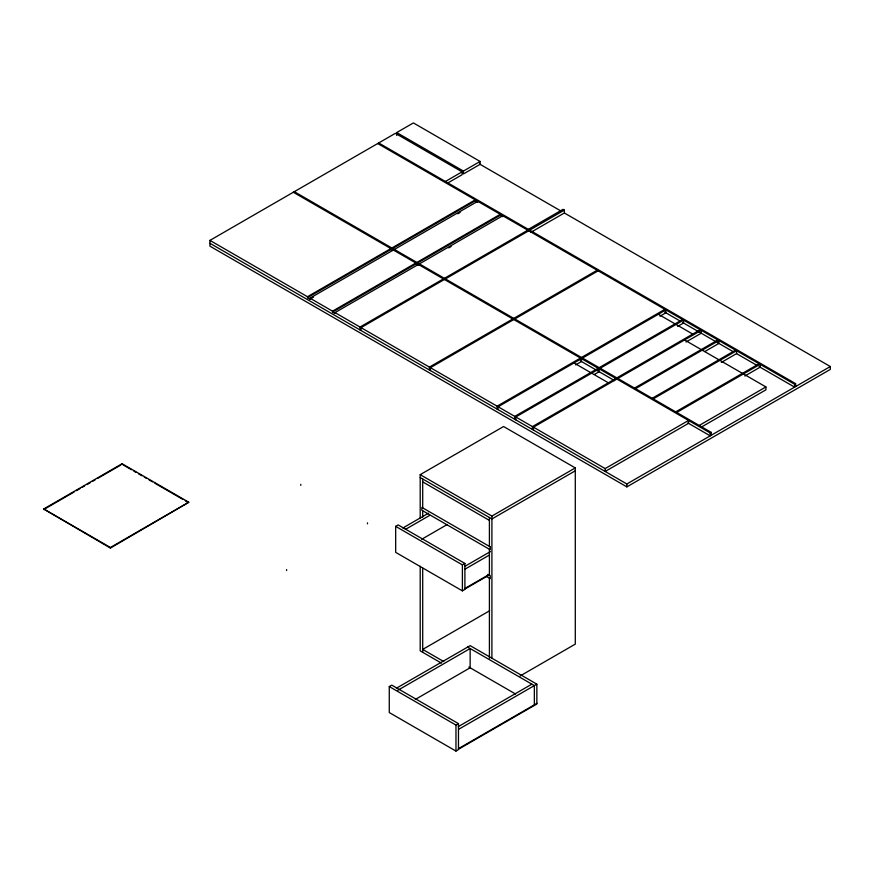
<?xml version="1.0" encoding="UTF-8"?>
<svg xmlns="http://www.w3.org/2000/svg" width="874" height="874" viewBox="0 0 874 874"><rect width="100%" height="100%" fill="white"/><g stroke="black" fill="none" stroke-linecap="round" stroke-linejoin="round"><path stroke-width="1.31" d="M564.56 213.103L830.3 366.523L830.3 369.418L626.844 486.873L209.935 246.173L209.935 240.394L395.376 133.329L462.084 171.839L462.084 174.734L447.63 183.081M396.709 132.564L413.391 122.928L480.088 161.45L480.088 164.334L463.417 173.959L463.417 171.075L396.709 132.564L396.709 135.448M445.401 181.475L462.084 171.839M463.417 171.075L480.088 161.45M307.484 296.723L390.875 248.577L390.875 249.538L307.484 297.684L307.484 296.723L209.935 240.394M475.259 200.823L391.869 248.97L391.869 247.998L475.259 199.862L475.259 200.823L477.761 202.265M307.484 297.684L309.986 299.127L309.986 298.165L393.376 250.03M394.371 249.451L477.761 201.304M309.986 299.127L313.515 297.094M457.79 213.791L460.139 212.437M332.502 311.166L415.882 263.019L415.882 263.981L332.502 312.127L332.502 311.166L309.986 298.165M500.267 215.266L416.887 263.413L416.887 262.44L500.267 214.305L500.267 215.266L501.938 216.228M332.502 312.127L335.004 313.569L335.004 312.608L418.384 264.461L418.384 265.434L415.882 263.981M448.744 247.899L451.093 246.544M43.7 508.985L122.076 463.733L188.784 502.244L110.408 548.074L43.7 508.985L110.408 547.495L188.784 502.244M528.344 229.349L563.031 209.323L564.364 210.099L564.364 212.983L530.835 232.342M43.7 509.564L74.115 491.996M76.453 490.653L79.96 488.621M82.309 487.277L84.647 485.922M86.985 484.567L90.492 482.546M92.83 481.192L95.179 479.837M97.517 478.493L120.907 464.979M443.402 278.904L360.022 327.051L360.022 329.935M444.407 278.336L527.787 230.19M444.407 279.483L361.017 327.63L361.017 330.514M445.401 278.904L528.792 230.769M529.677 230.124L564.364 210.099M512.776 318.966L429.396 367.102L429.396 369.986M513.781 318.387L597.161 270.241M513.781 319.534L430.401 367.681L430.401 370.565M514.775 318.966L598.166 270.82M580.489 358.056L497.098 406.192L497.098 409.087M581.483 357.477L664.874 309.33M582.488 358.056L665.868 309.909L665.868 312.805L660.001 316.191M575.616 364.906L581.483 361.519L581.483 358.635L498.104 406.771L498.104 409.655M598.166 368.26L514.775 416.395L514.775 419.291M599.16 367.681L682.55 319.534M600.165 368.26L683.544 320.113L683.544 323.009L677.678 326.395M420.197 518.49L420.197 474.658L503.577 426.523L575.289 467.918L575.289 644.116L520.096 675.984M594.462 374.433L599.16 371.723L599.16 368.839L515.78 416.974L515.78 419.87M615.842 378.464L532.452 426.599L532.452 429.495M616.836 377.885L700.227 329.749M616.836 379.043L533.457 427.178L533.457 430.074M617.842 378.464L701.221 330.328L701.221 333.213L685.959 342.029M634.513 388.089L717.904 339.953M395.682 526.366L398.183 524.924L464.892 563.435L464.892 589.426L462.39 590.868L395.682 552.357L395.682 526.366L462.39 564.877L464.892 563.435M635.518 388.668L718.898 340.532L718.898 343.416L704.805 351.556M402.848 528.005L428.533 513.169M405.35 529.447L429.866 515.289M652.19 398.293L735.58 350.157M653.195 398.872L736.574 350.736L736.574 353.62L721.312 362.437M421.694 539.269L447.379 524.444M420.197 474.658L491.909 516.064L575.289 467.918M675.711 411.873L759.091 363.737M575.289 470.813L491.909 518.948L420.197 477.554M676.705 412.452L760.096 364.305L760.096 367.2L744.823 376.017M605.169 468.584L688.548 420.438L688.548 423.333L605.169 471.468L605.169 468.584L335.004 312.608M699.222 425.452L765.93 386.942L765.93 389.826L701.56 426.982M464.728 566.418L490.401 551.592M464.892 569.214L489.407 555.056M293.314 192.258L710.223 432.958L711.228 432.379L711.228 435.274M377.699 143.533L794.608 384.243L795.613 383.664L795.613 386.548M209.935 243.289L626.844 483.988L830.3 366.523M464.892 588.464L489.462 574.284M464.892 589.043L489.462 574.863M489.637 610.762L422.699 649.415L443.763 661.574M389.269 686.56L391.771 685.118L458.468 723.628L458.468 749.619L455.966 751.072L389.269 712.55L389.269 686.56L455.966 725.07L458.468 723.628M396.435 688.199L470.146 645.635L536.855 684.156L536.855 703.985L458.468 749.236M397.768 690.318L470.146 648.53L470.146 667.78L415.281 699.462M458.304 726.611L531.851 684.156M458.468 729.408L536.855 684.156M458.468 748.657L536.855 703.406M479.52 164.006L561.021 211.06M378.693 142.965L795.613 383.664M664.699 312.127L680.048 320.987M682.55 322.43L733.199 351.676M736.738 353.719L756.818 365.31M759.091 366.621L794.608 387.127L794.608 384.243M658.362 314.247L675.045 323.872M676.039 324.451L692.721 334.076M684.55 339.953L701.221 349.578M702.226 350.157L718.898 359.782M719.903 360.361L742.419 373.362M743.413 373.941L765.93 386.942M294.32 191.679L711.228 432.379M390.875 249.538L392.535 250.51M580.314 360.842L614.564 380.616M687.783 422.896L710.223 435.853L710.223 432.958M573.978 362.961L590.66 372.586M591.654 373.165L608.337 382.801M422.699 481.88L489.407 520.391M487.878 574.393L490.238 575.758L490.238 578.643L486.698 576.6M467.645 647.088L534.353 685.598L534.353 704.848M123.245 464.979L131.439 469.709M133.788 471.064L136.125 472.419M138.463 473.763L141.97 475.795M144.319 477.149L146.657 478.493M148.995 479.848L152.502 481.88M154.851 483.224L182.939 499.447M185.277 500.791L187.615 502.146M468.814 667.015L515.627 694.043M441.425 663.115L420.197 650.857L420.197 566.254M626.844 483.988L626.844 486.873M502.769 216.708L502.769 215.747L419.389 263.893L419.389 264.855M491.909 516.064L491.909 658.144M489.407 517.506L489.407 546.392M489.407 549.276L489.407 575.278M489.407 578.162L489.407 658.242M462.39 564.877L462.39 590.868M455.966 725.07L455.966 751.072M422.699 478.996L422.699 507.881M422.699 510.766L422.699 517.266M422.699 568.155L422.699 652.299M367.484 522.87L367.484 523.832M300.787 484.349L300.787 485.321M286.606 569.564L286.606 570.525M122.076 463.733L122.076 464.312M110.408 547.495L110.408 548.074M490.238 546.873L421.869 507.401L421.869 510.285L490.238 549.757L490.238 546.873"/></g></svg>
